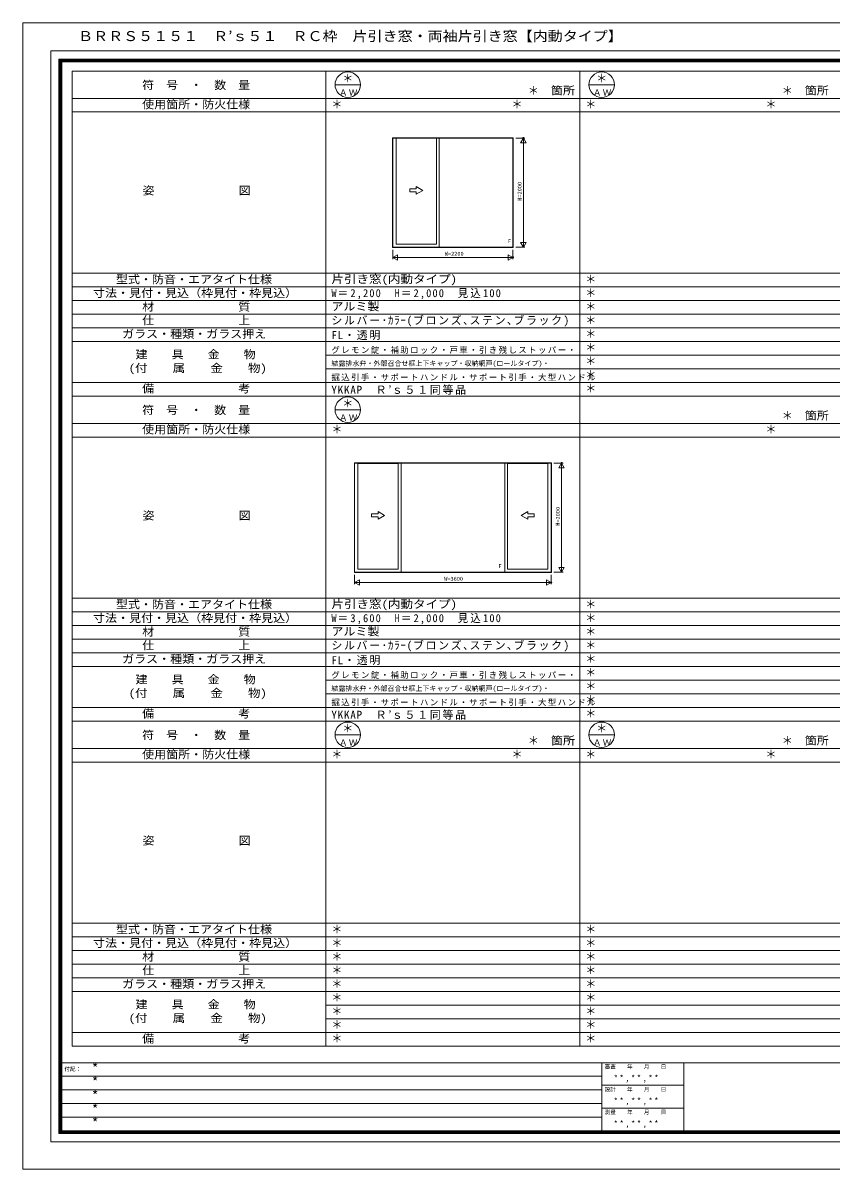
# Model space of a CAD drawing. Units: millimetres, scale not verified. Extents: x -14850 to 14850, y -10500 to 10500.
# Drawn here: x -14850 to -49, y -10500 to 10500 of the extents above; entities that cross this region are included whole.
import ezdxf
from ezdxf.enums import TextEntityAlignment as Align

# ---------------------------------------------------------------- set-up
doc = ezdxf.new("R2010")
doc.units = ezdxf.units.MM
doc.header["$LTSCALE"] = 50
doc.header["$PDMODE"] = 32
doc.header["$PDSIZE"] = 25
doc.layers.add('0-0_0', color=7, linetype='Continuous')
for name, color, linetype, lineweight in [('0-1_USER1', 7, 'Continuous', 9), ('0-2_YKK_ZWAK', 4, 'Continuous', 9), ('0-3_YKK_11', 2, 'Continuous', 9)]:
    doc.layers.add(name, color=color, linetype=linetype, lineweight=lineweight)
doc.styles.add('ＭＳ ゴシック', font='')
doc.styles.get('ＭＳ ゴシック').set_extended_font_data('MS Gothic')

msp = doc.modelspace()

# ---------------------------------------------------------------- linework, layer by layer
at = {"layer": '0-1_USER1'}
for p, q in [((-14850, 10500), (14850, 10500)), ((-14850, -10500), (-14850, 10500)), ((-14340.23, 9987.41), (14340.79, 9987.41)), ((-14340.23, -9999.25), (-14340.23, 9987.41)), ((-14190.23, 9837.97), (14190.23, 9837.97)), ((-14190.23, -9849.81), (-14190.23, 9837.97)), ((-14177.82, 9825.57), (14177.82, 9825.57)), ((-14177.82, -9837.41), (-14177.82, 9825.57)), ((-14164.85, 9812.59), (14165.42, 9812.59)), ((-14164.85, -9825), (-14164.85, 9812.59)), ((-14152.44, 9799.62), (14152.45, 9799.62)), ((-14152.44, -9812.03), (-14152.44, 9799.62)), ((-14140.04, 9787.22), (14140.04, 9787.22)), ((-14140.04, -9799.06), (-14140.04, 9787.22)), ((-13949.96, 9617.94), (13950.04, 9617.94)), ((-13949.96, -8247.06), (-13949.96, 9617.94)), ((-9299.96, -8247.06), (-9299.96, 9617.94)), ((-4649.96, -8247.06), (-4649.96, 9617.94)), ((-9133.29, 9367.94), (-8666.63, 9367.94)), ((-4483.29, 9367.94), (-4016.63, 9367.94)), ((-13949.96, 9117.94), (13950.04, 9117.94)), ((-13949.96, 8867.94), (13950.04, 8867.94)), ((-13949.96, 5912.94), (13950.04, 5912.94)), ((-13949.96, 5662.94), (13950.04, 5662.94)), ((-13949.96, 5412.94), (13950.04, 5412.94)), ((-13949.96, 5162.94), (13950.04, 5162.94)), ((-13949.96, 4912.94), (13950.04, 4912.94)), ((-13949.96, 4662.94), (13950.04, 4662.94)), ((-9299.96, 4412.94), (13950.04, 4412.94)), ((-9299.96, 4162.94), (13950.04, 4162.94)), ((-13949.96, 3912.94), (13950.04, 3912.94)), ((-13949.96, 3662.94), (13950.04, 3662.94)), ((-9133.29, 3412.94), (-8666.63, 3412.94)), ((-13949.96, 3162.94), (13950.04, 3162.94)), ((-13949.96, 2912.94), (13950.04, 2912.94)), ((-13949.96, -42.06), (13950.04, -42.06)), ((-13949.96, -292.06), (13950.04, -292.06)), ((-13949.96, -542.06), (13950.04, -542.06)), ((-13949.96, -792.06), (13950.04, -792.06)), ((-13949.96, -1042.06), (13950.04, -1042.06)), ((-13949.96, -1292.06), (13950.04, -1292.06)), ((-9299.96, -1542.06), (13950.04, -1542.06)), ((-9299.96, -1792.06), (13950.04, -1792.06)), ((-13949.96, -2042.06), (13950.04, -2042.06)), ((-13949.96, -2292.06), (13950.04, -2292.06)), ((-9133.29, -2542.06), (-8666.63, -2542.06)), ((-4483.29, -2542.06), (-4016.63, -2542.06)), ((-13949.96, -2792.06), (13950.04, -2792.06)), ((-13949.96, -3042.06), (13950.04, -3042.06)), ((-13949.96, -5997.06), (13950.04, -5997.06)), ((-13949.96, -6247.06), (13950.04, -6247.06)), ((-13949.96, -6497.06), (13950.04, -6497.06)), ((-13949.96, -6747.06), (13950.04, -6747.06)), ((-13949.96, -6997.06), (13950.04, -6997.06)), ((-13949.96, -7247.06), (13950.04, -7247.06)), ((-9299.96, -7497.06), (13950.04, -7497.06)), ((-9299.96, -7747.06), (13950.04, -7747.06)), ((-13949.96, -7997.06), (13950.04, -7997.06)), ((-13949.96, -8247.06), (13950.04, -8247.06)), ((-14190.23, -8550.56), (14190.23, -8550.56)), ((-4245.68, -8550.56), (-4245.68, -9849.81)), ((-2746.8, -8550.56), (-2746.8, -9849.81)), ((-4245.68, -8798.68), (-14190.23, -8798.68)), ((-2746.8, -8965.6), (-4245.68, -8965.6)), ((-4245.68, -9049.62), (-14190.23, -9049.62)), ((-4245.68, -9299.44), (-14190.23, -9299.44)), ((-2746.8, -9382.33), (-4245.68, -9382.33)), ((-4245.68, -9549.25), (-14190.23, -9549.25)), ((14190.23, -9849.81), (-14190.23, -9849.81)), ((14177.82, -9837.41), (-14177.82, -9837.41)), ((14165.42, -9825), (-14164.85, -9825)), ((14152.45, -9812.03), (-14152.44, -9812.03)), ((14140.04, -9799.06), (-14140.04, -9799.06)), ((14340.79, -9999.25), (-14340.23, -9999.25)), ((-14850, -10500), (14850, -10500))]:
    msp.add_line(p, q, dxfattribs=at)
for centre in [(-8899.96, 9367.94), (-4249.96, 9367.94), (-8899.96, 3412.94), (-8899.96, -2542.06), (-4249.96, -2542.06)]:
    msp.add_circle(centre, 233.33, dxfattribs=at)
at = {"layer": '0-2_YKK_ZWAK'}
for p, q in [((-8079.96, 8395.44), (-8079.96, 6387.44)), ((-8079.96, 8395.44), (-5869.96, 8395.44)), ((-8074.96, 8390.44), (-8074.96, 6390.44)), ((-8074.96, 8390.44), (-5874.96, 8390.44)), ((-8014.96, 8385.44), (-8014.96, 6444.44)), ((-8014.96, 8385.44), (-7274.96, 8385.44)), ((-7274.96, 8385.44), (-7274.96, 6444.44)), ((-7224.96, 8390.44), (-7224.96, 6390.44)), ((-5874.96, 8390.44), (-5874.96, 6390.44)), ((-5869.96, 8395.44), (-5869.96, 6387.44)), ((-7764.96, 7462.68), (-7764.96, 7402.68)), ((-7644.96, 7462.68), (-7764.96, 7462.68)), ((-7764.96, 7402.68), (-7644.96, 7402.68)), ((-7524.96, 7432.68), (-7644.96, 7501.96)), ((-7644.96, 7462.68), (-7644.96, 7501.96)), ((-7524.96, 7432.68), (-7644.96, 7363.4)), ((-7644.96, 7363.4), (-7644.96, 7402.68)), ((-8079.96, 6387.44), (-5869.96, 6387.44)), ((-8074.96, 6390.44), (-5874.96, 6390.44)), ((-8014.96, 6444.44), (-7274.96, 6444.44)), ((-5169.96, 2440.44), (-8779.96, 2440.44)), ((-8779.96, 2440.44), (-8779.96, 432.44)), ((-5174.96, 2435.44), (-8774.96, 2435.44)), ((-8774.96, 2435.44), (-8774.96, 435.44)), ((-8714.96, 2430.44), (-8714.96, 489.44)), ((-8714.96, 2430.44), (-7974.96, 2430.44)), ((-7974.96, 2430.44), (-7974.96, 489.44)), ((-7924.96, 2435.44), (-7924.96, 435.44)), ((-6024.96, 2435.44), (-6024.96, 435.44)), ((-5974.96, 2430.44), (-5974.96, 489.44)), ((-5234.96, 2430.44), (-5974.96, 2430.44)), ((-5234.96, 2430.44), (-5234.96, 489.44)), ((-5174.96, 2435.44), (-5174.96, 435.44)), ((-5169.96, 2440.44), (-5169.96, 432.44)), ((-8344.96, 1507.68), (-8464.96, 1507.68)), ((-8464.96, 1507.68), (-8464.96, 1447.68)), ((-8344.96, 1507.68), (-8344.96, 1546.96)), ((-8224.96, 1477.68), (-8344.96, 1546.96)), ((-8224.96, 1477.68), (-8344.96, 1408.4)), ((-5724.96, 1477.68), (-5604.96, 1546.96)), ((-5724.96, 1477.68), (-5604.96, 1408.4)), ((-5604.96, 1507.68), (-5604.96, 1546.96)), ((-5604.96, 1507.68), (-5484.96, 1507.68)), ((-5484.96, 1507.68), (-5484.96, 1447.68)), ((-8464.96, 1447.68), (-8344.96, 1447.68)), ((-8344.96, 1408.4), (-8344.96, 1447.68)), ((-5484.96, 1447.68), (-5604.96, 1447.68)), ((-5604.96, 1408.4), (-5604.96, 1447.68)), ((-5169.96, 432.44), (-8779.96, 432.44)), ((-5174.96, 435.44), (-8774.96, 435.44)), ((-8714.96, 489.44), (-7974.96, 489.44)), ((-5234.96, 489.44), (-5974.96, 489.44))]:
    msp.add_line(p, q, dxfattribs=at)
at = {"layer": '0-3_YKK_11'}
for p, q in [((-5824.96, 8390.44), (-5654.96, 8390.44)), ((-5684.96, 8390.44), (-5684.96, 8290.44)), ((-5684.96, 6391.44), (-5684.96, 8389.44)), ((-8074.96, 6342.44), (-8074.96, 6172.44)), ((-5874.96, 6342.44), (-5874.96, 6172.44)), ((-5824.96, 6390.44), (-5654.96, 6390.44)), ((-5734.96, 6477.04), (-5684.96, 6390.44)), ((-5634.96, 6477.04), (-5734.96, 6477.04)), ((-5684.96, 6390.44), (-5684.96, 6490.44)), ((-5684.96, 6390.44), (-5634.96, 6477.04)), ((-7988.36, 6252.44), (-8074.96, 6202.44)), ((-8074.96, 6202.44), (-7988.36, 6152.44)), ((-8074.96, 6202.44), (-7974.96, 6202.44)), ((-8073.96, 6202.44), (-5875.96, 6202.44)), ((-7988.36, 6152.44), (-7988.36, 6252.44)), ((-5874.96, 6202.44), (-5974.96, 6202.44)), ((-5124.96, 2435.44), (-4954.96, 2435.44)), ((-4984.96, 2435.44), (-4984.96, 2335.44)), ((-4984.96, 436.44), (-4984.96, 2434.44)), ((-5124.96, 435.44), (-4954.96, 435.44)), ((-4934.96, 522.04), (-5034.96, 522.04)), ((-4984.96, 435.44), (-4934.96, 522.04)), ((-8774.96, 387.44), (-8774.96, 217.44)), ((-8688.36, 297.44), (-8774.96, 247.44)), ((-8774.96, 247.44), (-8674.96, 247.44)), ((-8774.96, 247.44), (-8688.36, 197.44)), ((-8773.96, 247.44), (-5175.96, 247.44)), ((-8688.36, 197.44), (-8688.36, 297.44)), ((-5174.96, 247.44), (-5274.96, 247.44)), ((-5174.96, 387.44), (-5174.96, 217.44))]:
    msp.add_line(p, q, dxfattribs=at)
for points in [[(-5684.96, 8390.44), (-5734.96, 8303.83), (-5634.96, 8303.83)], [(-5961.56, 6252.44), (-5961.56, 6152.44), (-5874.96, 6202.44)], [(-5034.96, 2348.83), (-4934.96, 2348.83), (-4984.96, 2435.44)], [(-5261.56, 197.44), (-5174.96, 247.44), (-5261.56, 297.44)]]:
    msp.add_lwpolyline(points, close=True, dxfattribs=at)
msp.add_lwpolyline([(-5034.96, 522.04), (-4984.96, 435.44), (-4984.96, 535.44)], dxfattribs=at)
for p in [(-5684.96, 8390.44), (-5874.96, 6202.44), (-4984.96, 2435.44), (-5174.96, 247.44)]:
    msp.add_point(p, dxfattribs=at)

# ---------------------------------------------------------------- texts
at = {"layer": '0-0_0', "color": 3, "style": 'ＭＳ ゴシック', "width": 1.1}
msp.add_text('ＢＲＲＳ５１５１\u3000Ｒ’ｓ５１\u3000ＲＣ枠\u3000片引き窓・両袖片引き窓【内動タイプ】', height=183.3, dxfattribs=at).set_placement((-13840.23, 10112.41), align=Align.BOTTOM_LEFT)
at = {"layer": '0-0_0', "style": 'ＭＳ ゴシック'}
for p in [(-8999.96, 9367.94), (-4349.96, 9367.94), (-5599.96, 9142.94), (-949.96, 9142.94), (-9199.96, 8892.94), (-5899.96, 8892.94), (-4549.96, 8892.94), (-1249.96, 8892.94), (-4549.96, 5687.94), (-4549.96, 5437.94), (-4549.96, 5187.94), (-4549.96, 4937.94), (-4549.96, 4687.94), (-4549.96, 4437.94), (-4549.96, 4187.94), (-4549.96, 3937.94), (-4549.96, 3687.94), (-8999.96, 3412.94), (-949.96, 3187.94), (-9199.96, 2937.94), (-1249.96, 2937.94), (-4549.96, -267.06), (-4549.96, -517.06), (-4549.96, -767.06), (-4549.96, -1017.06), (-4549.96, -1267.06), (-4549.96, -1517.06), (-4549.96, -1767.06), (-4549.96, -2017.06), (-4549.96, -2267.06), (-8999.96, -2542.06), (-4349.96, -2542.06), (-5599.96, -2767.06), (-949.96, -2767.06), (-9199.96, -3017.06), (-5899.96, -3017.06), (-4549.96, -3017.06), (-1249.96, -3017.06), (-9199.96, -6222.06), (-4549.96, -6222.06), (-9199.96, -6472.06), (-4549.96, -6472.06), (-9199.96, -6722.06), (-4549.96, -6722.06), (-9199.96, -6972.06), (-4549.96, -6972.06), (-9199.96, -7222.06), (-4549.96, -7222.06), (-9199.96, -7472.06), (-4549.96, -7472.06), (-9199.96, -7722.06), (-4549.96, -7722.06), (-9199.96, -7972.06), (-4549.96, -7972.06), (-9199.96, -8222.06), (-4549.96, -8222.06)]:
    msp.add_text('＊', height=146.6, dxfattribs=at).set_placement(p, align=Align.BOTTOM_LEFT)
for s, width, p in [('片引き窓(内動タイプ)', 1.15, (-9199.96, 5687.94)), ('アルミ製', 1.1, (-9199.96, 5187.94)), ('片引き窓(内動タイプ)', 1.15, (-9199.96, -267.06)), ('アルミ製', 1.1, (-9199.96, -767.06))]:
    msp.add_text(s, height=146.6, dxfattribs=dict(at, width=width)).set_placement(p, align=Align.BOTTOM_LEFT)
at = {"layer": '0-0_0', "color": 4, "style": 'ＭＳ ゴシック'}
for p in [(-9199.96, 4187.94), (-9199.96, -1767.06)]:
    msp.add_text('結露排水弁・外部召合せ框上下キャップ・収納網戸(ロールタイプ)・', height=91.64, dxfattribs=at).set_placement(p, align=Align.BOTTOM_LEFT)
at = {"layer": '0-0_0', "attachment_point": 7, "style": 'ＭＳ ゴシック'}
for s, insert, char_height in [('\\T1.22;\\W0.95;W＝2,200\u3000H＝2,000\\~\\~見込100', (-9199.96, 5437.94), 146.6), ('\\T1.15;シルバー･ｶﾗｰ(ブロンズ､ステン､ブラック)', (-9199.96, 4937.94), 146.6), ('\\T1.16;FL・透明', (-9199.96, 4687.94), 146.6), ('\\T1.17;グレモン錠・補助ロック・戸車・引き残しストッパー・', (-9199.96, 4437.94), 110), ('\\T1.17;掘込引手・サポートハンドル・サポート引手・大型ハンドル', (-9199.96, 3937.94), 110), ('\\T1.16;YKKAP\u3000Ｒ’ｓ５１同等品', (-9199.96, 3687.94), 146.6), ('\\T1.22;\\W0.95;W＝3,600\u3000H＝2,000\\~\\~見込100', (-9199.96, -517.06), 146.6), ('\\T1.15;シルバー･ｶﾗｰ(ブロンズ､ステン､ブラック)', (-9199.96, -1017.06), 146.6), ('\\T1.16;FL・透明', (-9199.96, -1267.06), 146.6), ('\\T1.17;グレモン錠・補助ロック・戸車・引き残しストッパー・', (-9199.96, -1517.06), 110), ('\\T1.17;掘込引手・サポートハンドル・サポート引手・大型ハンドル', (-9199.96, -2017.06), 110), ('\\T1.16;YKKAP\u3000Ｒ’ｓ５１同等品', (-9199.96, -2267.06), 146.6)]:
    msp.add_mtext(s, dxfattribs=dict(at, insert=insert, char_height=char_height))
at = {"layer": '0-1_USER1', "style": 'ＭＳ ゴシック'}
for s, width, p in [('符\u3000号\u3000・\u3000数\u3000量', 1.1, (-12666.33, 9242.94)), ('箇所', 1.1, (-5179.96, 9142.94)), ('箇所', 1.1, (-529.96, 9142.94)), ('使用箇所・防火仕様', 1.1, (-12666.33, 8887.94)), ('姿\u3000\u3000\u3000\u3000\u3000\u3000\u3000図', 1.1, (-12659.66, 7310.44)), ('型式・防音・エアタイト仕様', 1.1, (-13146.33, 5682.94)), ('寸法・見付・見込（枠見付・枠見込）', 1.1, (-13566.33, 5432.94)), ('材\u3000\u3000\u3000\u3000\u3000\u3000\u3000質', 1.1, (-12666.33, 5182.94)), ('仕\u3000\u3000\u3000\u3000\u3000\u3000\u3000上', 1.1, (-12666.33, 4932.94)), ('ガラス・種類・ガラス押え', 1.1, (-13033, 4682.94)), ('建\u3000\u3000具\u3000\u3000金\u3000\u3000物', 1.1, (-12786.33, 4307.94)), ('(付\u3000\u3000属\u3000\u3000金\u3000\u3000物)', 1.15, (-12913, 4057.94)), ('備\u3000\u3000\u3000\u3000\u3000\u3000\u3000考', 1.1, (-12666.33, 3682.94)), ('符\u3000号\u3000・\u3000数\u3000量', 1.1, (-12666.33, 3287.94)), ('箇所', 1.1, (-529.96, 3187.94)), ('使用箇所・防火仕様', 1.1, (-12666.33, 2932.94)), ('姿\u3000\u3000\u3000\u3000\u3000\u3000\u3000図', 1.1, (-12659.66, 1355.44)), ('型式・防音・エアタイト仕様', 1.1, (-13146.33, -272.06)), ('寸法・見付・見込（枠見付・枠見込）', 1.1, (-13566.33, -522.06)), ('材\u3000\u3000\u3000\u3000\u3000\u3000\u3000質', 1.1, (-12666.33, -772.06)), ('仕\u3000\u3000\u3000\u3000\u3000\u3000\u3000上', 1.1, (-12666.33, -1022.06)), ('ガラス・種類・ガラス押え', 1.1, (-13033, -1272.06)), ('建\u3000\u3000具\u3000\u3000金\u3000\u3000物', 1.1, (-12786.33, -1647.06)), ('(付\u3000\u3000属\u3000\u3000金\u3000\u3000物)', 1.15, (-12913, -1897.06)), ('備\u3000\u3000\u3000\u3000\u3000\u3000\u3000考', 1.1, (-12666.33, -2272.06)), ('符\u3000号\u3000・\u3000数\u3000量', 1.1, (-12666.33, -2667.06)), ('箇所', 1.1, (-5179.96, -2767.06)), ('箇所', 1.1, (-529.96, -2767.06)), ('使用箇所・防火仕様', 1.1, (-12666.33, -3022.06)), ('姿\u3000\u3000\u3000\u3000\u3000\u3000\u3000図', 1.1, (-12659.66, -4599.56)), ('型式・防音・エアタイト仕様', 1.1, (-13146.33, -6227.06)), ('寸法・見付・見込（枠見付・枠見込）', 1.1, (-13566.33, -6477.06)), ('材\u3000\u3000\u3000\u3000\u3000\u3000\u3000質', 1.1, (-12666.33, -6727.06)), ('仕\u3000\u3000\u3000\u3000\u3000\u3000\u3000上', 1.1, (-12666.33, -6977.06)), ('ガラス・種類・ガラス押え', 1.1, (-13033, -7227.06)), ('建\u3000\u3000具\u3000\u3000金\u3000\u3000物', 1.1, (-12786.33, -7602.06)), ('(付\u3000\u3000属\u3000\u3000金\u3000\u3000物)', 1.15, (-12913, -7852.06)), ('備\u3000\u3000\u3000\u3000\u3000\u3000\u3000考', 1.1, (-12666.33, -8227.06))]:
    msp.add_text(s, height=146.6, dxfattribs=dict(at, width=width)).set_placement(p, align=Align.BOTTOM_LEFT)
at = {"layer": '0-1_USER1', "color": 3, "style": 'ＭＳ ゴシック'}
for p in [(-13590.04, -8798.68), (-13590.04, -9049.62), (-13590.04, -9299.62), (-13590.04, -9550.38), (-13590.04, -9800.38)]:
    msp.add_text('*', height=183.3, dxfattribs=at).set_placement(p, align=Align.BOTTOM_LEFT)
at = {"layer": '0-1_USER1', "color": 4, "style": 'ＭＳ ゴシック'}
for s, p in [('審査\u3000\u3000年\u3000\u3000月\u3000\u3000日', (-4195.68, -8683.68)), ('付記：', (-14090.04, -8723.68)), ('設計\u3000\u3000年\u3000\u3000月\u3000\u3000日', (-4195.68, -9098.72)), ('測量\u3000\u3000年\u3000\u3000月\u3000\u3000日', (-4195.68, -9515.45))]:
    msp.add_text(s, height=73.31, dxfattribs=at).set_placement(p, align=Align.BOTTOM_LEFT)
at = {"layer": '0-1_USER1', "char_height": 110, "attachment_point": 7, "style": 'ＭＳ ゴシック'}
for s, insert in [('\\T1.17;ＡＷ', (-9059.96, 9167.94)), ('\\T1.17;ＡＷ', (-4409.96, 9167.94)), ('\\T1.17;ＡＷ', (-9059.96, 3212.94)), ('\\T1.17;ＡＷ', (-9059.96, -2742.06)), ('\\T1.17;ＡＷ', (-4409.96, -2742.06)), ('\\T1.39;\\W0.85;**,**,**', (-4029.7, -8916.54)), ('\\T1.39;\\W0.85;**,**,**', (-4029.7, -9333.27)), ('\\T1.39;\\W0.85;**,**,**', (-4029.7, -9750))]:
    msp.add_mtext(s, dxfattribs=dict(at, insert=insert))
at = {"layer": '0-2_YKK_ZWAK', "style": 'ＭＳ ゴシック'}
for p in [(-5967.37, 6443.39), (-6142.25, 488.39)]:
    msp.add_text('F', height=73.31, dxfattribs=at).set_placement(p, align=Align.BOTTOM_LEFT)
at = {"layer": '0-3_YKK_11', "color": 4, "style": 'ＭＳ ゴシック'}
for p in [(-5694.96, 7243.01), (-4994.96, 1288.01)]:
    msp.add_text('H=2000', height=73.31, rotation=90, dxfattribs=at).set_placement(p, align=Align.BOTTOM_LEFT)
for s, p in [('W=2200', (-7122.39, 6212.44)), ('W=3600', (-7133.39, 257.44))]:
    msp.add_text(s, height=73.31, dxfattribs=at).set_placement(p, align=Align.BOTTOM_LEFT)

doc.saveas('drawing.dxf')
